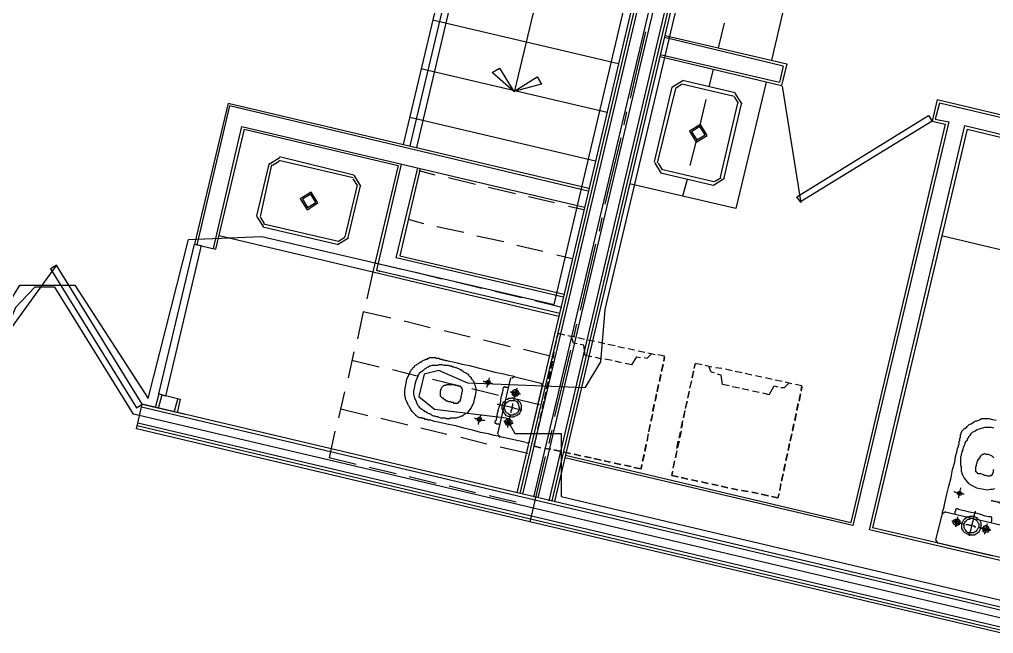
# Model space of a CAD drawing. Header units: feet. Extents: x -84 to 198, y -22 to 181.
# Drawn here: x 76.23 to 94.08, y 126.3 to 137.56 of the extents above; entities that cross this region are included whole.
import ezdxf

# ---------------------------------------------------------------- set-up
doc = ezdxf.new("R2010")
doc.units = ezdxf.units.FT
for name, color, linetype in [('A-AREA-COMUN', 252, 'CONTINUOUS'), ('A-AREA-UNIDAD', 30, 'CONTINUOUS'), ('A-LINEA', 7, 'CONTINUOUS')]:
    doc.layers.add(name, color=color, linetype=linetype)

msp = doc.modelspace()

# ---------------------------------------------------------------- linework, layer by layer
at = {"layer": 'A-AREA-COMUN'}
msp.add_lwpolyline([(94.8, 126.4533), (78.32, 130.3289), (76.88, 132.6578), (76.512, 132.6578), (76.16, 132.2844), (75.552, 130.8089), (74.56, 130.8444), (73.84, 127.8044), (72.832, 127.7689), (52.192, 132.6933)], dxfattribs=at)
at = {"layer": 'A-AREA-UNIDAD'}
for points in [[(52.992, 132.7644), (73.12, 128.0178), (73.952, 131.4489), (75.44, 131.3778), (76.24, 132.6933), (77.248, 132.6933), (78.592, 130.6133), (79.328, 133.5289), (80.672, 133.5822), (86.032, 132.3378), (89.952, 148.9778), (89.84, 150.0089), (90.24, 150.0622), (92.64, 159.5733), (84.352, 159.2533), (75.28, 158.0089), (67.2, 156.0889), (59.072, 153.3333), (50.8, 149.5822)], [(91.76, 154.7733), (92, 154.6133), (91.968, 153.2622), (90.592, 147.6089), (90.688, 146.4178), (90.4, 145.3689), (90.4, 144.4622), (89.84, 144.4089), (86.96, 132.2489), (86.88, 131.2889), (86.592, 130.8089), (84.448, 130.8978), (83.92, 131.1289), (83.648, 131.0578), (83.552, 130.6489), (83.84, 130.4178), (85.152, 130.2578), (85.312, 129.9733), (86.16, 129.9733), (86.16, 128.8178), (95.648, 126.5778)]]:
    msp.add_lwpolyline(points, dxfattribs=at)
at = {"layer": 'A-LINEA'}
for p, q in [((93.9467, 153.4844), (90.0133, 136.8178)), ((90.1733, 149.0578), (85.4, 128.8711)), ((90.2267, 149.0578), (85.4533, 128.8578)), ((90.4267, 149.0044), (85.6533, 128.8044)), ((90.5067, 148.9911), (85.7333, 128.7911)), ((90.7067, 148.9378), (85.9333, 128.7378)), ((90.76, 148.9244), (85.9867, 128.7378)), ((90.8133, 148.9111), (86.04, 128.7244)), ((90.12, 149.0711), (86.2533, 132.6844)), ((85.9067, 146.4711), (83.2667, 135.2711)), ((86.04, 146.4444), (83.3867, 135.2444)), ((86.16, 146.4178), (83.5067, 135.2178)), ((87.6267, 146.0711), (85.3067, 136.2578)), ((87.2133, 136.7511), (83.8, 137.5511)), ((89.1467, 137.4978), (89.04, 137.0444)), ((87.7067, 137.3378), (87.4267, 136.1244)), ((90.2267, 136.7111), (88.0533, 137.2311)), ((88.0667, 137.2711), (90.2933, 136.7511)), ((87.9733, 136.9244), (90.16, 136.4178)), ((87.9733, 136.8844), (90.2, 136.3511)), ((87, 135.8578), (83.5867, 136.6578)), ((88.9467, 136.6444), (88.8667, 136.3378)), ((90.2267, 136.7111), (90.16, 136.4178)), ((90.2933, 136.7511), (90.2, 136.3511)), ((88.3917, 136.44), (88.1911, 136.3161)), ((89.3467, 136.2178), (88.3867, 136.4444)), ((89.92, 136.4178), (89.36, 134.0978)), ((88.1867, 136.3244), (87.8667, 134.9511)), ((88.2533, 136.2978), (87.92, 134.9378)), ((88.3764, 136.3751), (88.256, 136.3008)), ((89.3333, 136.1511), (88.3733, 136.3778)), ((90.2094, 136.3434), (90.5558, 134.2027)), ((88.8133, 136.0978), (88.6933, 135.6044)), ((89.4106, 136.0281), (89.3364, 136.1484)), ((89.4755, 136.0127), (89.3517, 136.2133)), ((93.0533, 136.0978), (92.96, 135.6978)), ((93.0533, 136.0978), (97.4933, 135.0444)), ((80.0533, 136.0311), (79.44, 133.4444)), ((80.08, 135.9778), (79.48, 133.4311)), ((80.0533, 136.0311), (86.6667, 134.4711)), ((86.6533, 134.4178), (80.08, 135.9778)), ((87.36, 135.8711), (87.3067, 135.6311)), ((89.08, 134.6711), (89.4, 136.0311)), ((89.1467, 134.6578), (89.4667, 136.0178)), ((93.0933, 136.0311), (93.0133, 135.7378)), ((97.4267, 135.0044), (93.0933, 136.0311)), ((86.7867, 134.9644), (83.3867, 135.7644)), ((92.96, 135.6978), (93.2, 135.6444)), ((93.0133, 135.7378), (93.2667, 135.6844)), ((79.7867, 133.3644), (80.3067, 135.6044)), ((80.3467, 135.5511), (79.8267, 133.3511)), ((80.3067, 135.6044), (86.5867, 134.1244)), ((80.3467, 135.5511), (83.1733, 134.8844)), ((93.2, 135.6444), (91.4667, 128.3378)), ((93.2667, 135.6844), (91.5067, 128.2844)), ((91.8133, 128.2044), (93.56, 135.6178)), ((93.6, 135.5511), (91.8667, 128.2444)), ((93.56, 135.6178), (97.0667, 134.7778)), ((93.6, 135.5511), (97, 134.7378)), ((87.2533, 135.3911), (86.96, 134.1778)), ((88.64, 135.3644), (88.52, 134.8844)), ((81.005, 135.0266), (80.8045, 134.9028)), ((82.3467, 134.6578), (80.9867, 134.9778)), ((82.36, 134.7111), (81, 135.0444)), ((80.8, 134.9111), (80.5733, 133.9644)), ((80.8533, 134.8978), (80.64, 133.9511)), ((80.9897, 134.9618), (80.8694, 134.8875)), ((83.1733, 134.8844), (82.7067, 132.9378)), ((83.2267, 134.9111), (82.7733, 132.9644)), ((83.1333, 133.1911), (83.5333, 134.8444)), ((83.5733, 134.8311), (83.2, 133.2311)), ((87.8711, 134.9428), (87.995, 134.7423)), ((87.936, 134.9275), (88.0103, 134.8071)), ((88, 134.8178), (88.96, 134.5911)), ((82.424, 134.5214), (82.3497, 134.6418)), ((82.4889, 134.5061), (82.365, 134.7066)), ((83.8533, 134.7111), (83.56, 134.7911)), ((84.5867, 134.5378), (84.0933, 134.6578)), ((87.9867, 134.7511), (88.9467, 134.5244)), ((88.4667, 134.6311), (88.3867, 134.3244)), ((88.955, 134.5289), (89.1555, 134.6527)), ((88.9703, 134.5938), (89.0906, 134.6681)), ((82.2, 133.5778), (82.4267, 134.5244)), ((82.2533, 133.5644), (82.48, 134.5111)), ((85.32, 134.3644), (84.8267, 134.4844)), ((89.36, 134.0978), (87.4133, 134.5511)), ((86.04, 134.2044), (85.56, 134.3111)), ((86.5733, 134.0711), (86.2933, 134.1378)), ((80.5778, 133.9561), (80.7016, 133.7556)), ((80.6427, 133.9408), (80.717, 133.8205)), ((86.9067, 133.9244), (86.8533, 133.6844)), ((80.6933, 133.7644), (82.0533, 133.4444)), ((80.7067, 133.8178), (82.08, 133.4978)), ((83.64, 133.8178), (83.36, 133.8978)), ((84.3733, 133.6578), (83.88, 133.7644)), ((79.8933, 133.6044), (82.7067, 132.9378)), ((82.0616, 133.4356), (82.2622, 133.5594)), ((82.077, 133.5005), (82.1973, 133.5748)), ((85.1067, 133.4844), (84.6133, 133.5911)), ((93.1333, 133.6044), (96.5467, 132.7911)), ((79.44, 133.4444), (79.8267, 133.3511)), ((85.8267, 133.3111), (85.3467, 133.4178)), ((86.7867, 133.4444), (86.5067, 132.2311)), ((86.2, 132.4711), (83.1333, 133.1911)), ((83.2, 133.2311), (86.2133, 132.5244)), ((86.36, 133.1778), (86.08, 133.2444)), ((76.905, 133.0537), (75.5608, 131.1966)), ((83.24, 132.9778), (82.7467, 133.0978)), ((82.7067, 132.9378), (82.6, 132.4444)), ((82.7067, 132.9378), (86.12, 132.1244)), ((82.7733, 132.9644), (86.1333, 132.1778)), ((82.84, 132.9378), (82.7733, 132.9644)), ((83.9733, 132.8044), (83.4933, 132.9244)), ((84.7067, 132.6311), (84.2133, 132.7511)), ((86.2533, 132.6844), (85.3467, 128.8844)), ((85.44, 132.4578), (84.9467, 132.5778)), ((86.1733, 132.2844), (85.68, 132.4044)), ((82.5333, 132.2044), (82.4267, 131.7111)), ((83.04, 132.0844), (82.5333, 132.2044)), ((83.76, 131.9111), (83.28, 132.0311)), ((86.44, 131.9778), (86.3867, 131.7378)), ((84.4933, 131.7378), (84.0133, 131.8578)), ((86.08, 131.7111), (86.0933, 131.7778)), ((86.2267, 131.7778), (86.1067, 131.8044)), ((86.4133, 131.7378), (86.28, 131.7644)), ((86.4133, 131.7378), (86.28, 131.7644)), ((85.2267, 131.5644), (84.7333, 131.6844)), ((86.0667, 131.6578), (86.04, 131.5378)), ((86.04, 131.5244), (86.0667, 131.6444)), ((86.5867, 131.6978), (86.4667, 131.7244)), ((86.5867, 131.6978), (86.4667, 131.7244)), ((86.7733, 131.6578), (86.6533, 131.6844)), ((86.7733, 131.6578), (86.6533, 131.6844)), ((86.96, 131.6178), (86.84, 131.6444)), ((86.96, 131.6178), (86.84, 131.6444)), ((87.1467, 131.5778), (87.0133, 131.6044)), ((87.1467, 131.5778), (87.0133, 131.6044)), ((82.36, 131.4711), (82.2533, 130.9911)), ((85.96, 131.3911), (85.4667, 131.5111)), ((86, 131.3378), (86.0267, 131.4578)), ((86.0267, 131.4711), (86.0133, 131.3511)), ((86.3333, 131.4978), (86.04, 130.2844)), ((86.72, 131.3778), (86.6, 131.4044)), ((87.32, 131.5378), (87.2, 131.5644)), ((87.32, 131.5378), (87.2, 131.5644)), ((87.5067, 131.4978), (87.3867, 131.5244)), ((87.5067, 131.4978), (87.3867, 131.5244)), ((87.6933, 131.4578), (87.5733, 131.4844)), ((87.6933, 131.4578), (87.5733, 131.4844)), ((87.88, 131.4178), (87.7467, 131.4444)), ((87.88, 131.4178), (87.7467, 131.4444)), ((88.0533, 131.3911), (87.9333, 131.4178)), ((82.8267, 131.1911), (82.32, 131.3111)), ((85.96, 131.1644), (85.9867, 131.2844)), ((86, 131.2978), (85.9733, 131.1644)), ((86.9067, 131.3378), (86.7867, 131.3644)), ((87.0933, 131.3111), (86.96, 131.3378)), ((87.2667, 131.2711), (87.1467, 131.2978)), ((87.4533, 131.2311), (87.3333, 131.2578)), ((88, 131.1244), (88.0267, 131.2444)), ((88.0267, 131.2311), (88, 131.1111)), ((88.0533, 131.3644), (88.04, 131.2978)), ((88.6, 131.1644), (88.6133, 131.2444)), ((88.7467, 131.2311), (88.6133, 131.2578)), ((83.5467, 131.0178), (83.0667, 131.1378)), ((85.96, 131.1111), (85.9333, 130.9911)), ((85.9333, 130.9778), (85.9467, 131.0978)), ((87.96, 130.9378), (87.9867, 131.0578)), ((88.5867, 131.1244), (88.56, 130.9911)), ((88.56, 130.9911), (88.5867, 131.1111)), ((88.92, 131.1911), (88.8, 131.2178)), ((88.92, 131.1911), (88.8, 131.2178)), ((89.1067, 131.1644), (88.9867, 131.1778)), ((89.1067, 131.1644), (88.9867, 131.1778)), ((89.2933, 131.1244), (89.1733, 131.1511)), ((89.2933, 131.1244), (89.1733, 131.1511)), ((89.48, 131.0844), (89.3467, 131.1111)), ((89.48, 131.0844), (89.3467, 131.1111)), ((89.6533, 131.0444), (89.5333, 131.0711)), ((89.6533, 131.0444), (89.5333, 131.0711)), ((84.28, 130.8444), (83.8, 130.9644)), ((85, 129.9644), (85.24, 130.9911)), ((85.3107, 131.0165), (85.2546, 130.9819)), ((85.2933, 131.0178), (85.7867, 130.8978)), ((85.8254, 130.8404), (85.7907, 130.8965)), ((85.92, 130.9244), (85.8933, 130.8044)), ((85.8933, 130.7911), (85.92, 130.9111)), ((87.92, 130.7511), (87.9467, 130.8711)), ((87.9467, 130.8711), (87.92, 130.7378)), ((87.9867, 131.0444), (87.96, 130.9244)), ((88.5467, 130.9378), (88.52, 130.8178)), ((88.52, 130.8044), (88.5467, 130.9244)), ((89.24, 130.8444), (89.12, 130.8711)), ((89.84, 131.0044), (89.72, 131.0311)), ((89.84, 131.0044), (89.72, 131.0311)), ((90.0267, 130.9644), (89.9067, 130.9911)), ((90.0267, 130.9644), (89.9067, 130.9911)), ((90.2133, 130.9244), (90.08, 130.9511)), ((90.2133, 130.9244), (90.08, 130.9511)), ((90.3867, 130.8844), (90.2667, 130.9111)), ((90.3867, 130.8844), (90.2667, 130.9111)), ((90.5733, 130.8444), (90.4533, 130.8711)), ((78.7867, 130.6978), (78.72, 130.4444)), ((78.7867, 130.6978), (79.1733, 130.6044)), ((82.1867, 130.7378), (82.08, 130.2578)), ((85.0133, 130.6711), (84.52, 130.7911)), ((85.8133, 130.8578), (85.5733, 129.8311)), ((85.88, 130.7378), (85.8533, 130.6178)), ((85.8533, 130.6044), (85.88, 130.7244)), ((87.88, 130.5644), (87.9067, 130.6978)), ((88.5067, 130.7511), (88.48, 130.6311)), ((88.48, 130.6178), (88.5067, 130.7378)), ((89.4267, 130.8044), (89.2933, 130.8311)), ((89.6, 130.7644), (89.48, 130.7911)), ((89.7867, 130.7244), (89.6667, 130.7511)), ((89.9733, 130.6844), (89.8533, 130.7111)), ((90.52, 130.5778), (90.5467, 130.6978)), ((90.5467, 130.6978), (90.52, 130.5644)), ((90.5733, 130.8311), (90.56, 130.7511)), ((78.3733, 130.0578), (78.48, 130.5111)), ((85.6933, 128.8044), (78.48, 130.5111)), ((78.48, 130.5111), (79.2667, 130.3244)), ((78.84, 130.6844), (78.7733, 130.4311)), ((79.0667, 130.3644), (79.1333, 130.6044)), ((79.1733, 130.6044), (79.12, 130.3511)), ((85.76, 130.4978), (85.2533, 130.6178)), ((85.84, 130.5644), (85.8133, 130.4311)), ((85.8133, 130.4311), (85.84, 130.5511)), ((87.84, 130.3911), (87.8667, 130.5111)), ((87.9067, 130.6844), (87.88, 130.5644)), ((88.4667, 130.5644), (88.44, 130.4444)), ((88.44, 130.4311), (88.4667, 130.5644)), ((90.48, 130.4044), (90.5067, 130.5244)), ((90.5067, 130.5111), (90.48, 130.3911)), ((85.68, 128.7511), (78.4667, 130.4578)), ((82.6133, 130.2978), (82.12, 130.4178)), ((85.8, 130.3778), (85.7733, 130.2578)), ((85.7733, 130.2444), (85.8, 130.3644)), ((87.8667, 130.4978), (87.84, 130.3778)), ((88.4267, 130.3911), (88.4, 130.2578)), ((88.4, 130.2578), (88.4267, 130.3778)), ((90.44, 130.2178), (90.4667, 130.3378)), ((85.6133, 128.4578), (78.4, 130.1644)), ((83.3467, 130.1244), (82.8533, 130.2444)), ((85.76, 130.1911), (85.7333, 130.0711)), ((85.7333, 130.0578), (85.76, 130.1778)), ((87.8267, 130.3111), (87.8, 130.1911)), ((87.8133, 130.2044), (87.84, 130.3244)), ((88.36, 130.0711), (88.3867, 130.1911)), ((88.3867, 130.2044), (88.3733, 130.0844)), ((90.4667, 130.3244), (90.44, 130.2044)), ((85.5867, 128.3511), (78.3733, 130.0578)), ((85.6, 128.4044), (78.3867, 130.1111)), ((82.0133, 130.0178), (81.9067, 129.5244)), ((84.0667, 129.9511), (83.5867, 130.0711)), ((85.72, 130.0044), (85.6933, 129.8844)), ((85.6933, 129.8711), (85.72, 129.9911)), ((85.9867, 130.0311), (85.9333, 129.7911)), ((87.7867, 130.1378), (87.76, 130.0044)), ((87.7733, 130.0178), (87.8, 130.1378)), ((88.32, 129.8844), (88.3467, 130.0044)), ((88.36, 130.0178), (88.3333, 129.8978)), ((90.4, 130.0311), (90.4267, 130.1511)), ((90.4267, 130.1378), (90.4, 130.0178)), ((84.8, 129.7778), (84.32, 129.8978)), ((85.0013, 129.9552), (85.0359, 129.899)), ((85.52, 129.8044), (85.04, 129.9111)), ((85.5293, 129.7924), (85.5854, 129.827)), ((85.68, 129.8178), (85.6667, 129.7378)), ((87.7333, 129.8311), (87.76, 129.9644)), ((87.7467, 129.9511), (87.7333, 129.8311)), ((88.28, 129.6978), (88.3067, 129.8311)), ((88.32, 129.8311), (88.2933, 129.7111)), ((90.36, 129.8444), (90.3867, 129.9644)), ((90.3867, 129.9644), (90.36, 129.8311)), ((85.5467, 129.6044), (85.04, 129.7244)), ((85.6667, 129.7378), (85.7867, 129.7111)), ((85.8533, 129.6978), (85.9733, 129.6844)), ((85.9733, 129.6844), (85.8533, 129.6978)), ((86.0267, 129.6711), (86.16, 129.6444)), ((86.16, 129.6444), (86.0267, 129.6711)), ((86.2133, 129.6311), (86.3333, 129.6044)), ((86.3333, 129.6044), (86.2133, 129.6311)), ((87.6933, 129.6578), (87.72, 129.7778)), ((87.72, 129.7644), (87.6933, 129.6444)), ((88.28, 129.6578), (88.2533, 129.5244)), ((88.2533, 129.5244), (88.28, 129.6444)), ((90.32, 129.6578), (90.3467, 129.7911)), ((90.3467, 129.7778), (90.32, 129.6578)), ((82.4, 129.4044), (81.9067, 129.5244)), ((85.8667, 129.5511), (85.5867, 128.3511)), ((91.5067, 128.2844), (86.2267, 129.5244)), ((86.24, 129.5778), (91.4667, 128.3378)), ((86.4, 129.5911), (86.52, 129.5644)), ((86.52, 129.5644), (86.4, 129.5911)), ((86.5867, 129.5511), (86.7067, 129.5244)), ((86.7067, 129.5244), (86.5867, 129.5511)), ((86.76, 129.5111), (86.8933, 129.4844)), ((86.8933, 129.4844), (86.76, 129.5111)), ((86.9467, 129.4711), (87.0667, 129.4444)), ((87.0667, 129.4444), (86.9467, 129.4711)), ((87.6533, 129.4711), (87.68, 129.5911)), ((87.68, 129.5778), (87.6533, 129.4578)), ((88.24, 129.4711), (88.2133, 129.3511)), ((88.2133, 129.3378), (88.24, 129.4578)), ((90.28, 129.4844), (90.3067, 129.6044)), ((90.3067, 129.5911), (90.28, 129.4711)), ((83.1333, 129.2311), (82.64, 129.3511)), ((87.1333, 129.4311), (87.2533, 129.4044)), ((87.2533, 129.4044), (87.1333, 129.4311)), ((87.32, 129.3911), (87.44, 129.3644)), ((87.44, 129.3644), (87.32, 129.3911)), ((88.2, 129.2844), (88.1867, 129.2044)), ((90.24, 129.2978), (90.2667, 129.4178)), ((90.2667, 129.4044), (90.24, 129.2844)), ((83.8667, 129.0578), (83.3733, 129.1778)), ((88.1867, 129.2044), (88.3067, 129.1778)), ((88.36, 129.1644), (88.48, 129.1378)), ((88.48, 129.1378), (88.36, 129.1644)), ((88.5467, 129.1244), (88.6667, 129.0978)), ((88.6667, 129.0978), (88.5467, 129.1244)), ((88.7333, 129.0844), (88.8533, 129.0578)), ((88.8533, 129.0578), (88.7333, 129.0844)), ((90.2, 129.1111), (90.2267, 129.2311)), ((90.2267, 129.2311), (90.2, 129.0978)), ((84.5867, 128.8844), (84.1067, 129.0044)), ((88.92, 129.0444), (89.04, 129.0178)), ((89.04, 129.0178), (88.92, 129.0444)), ((89.0933, 129.0044), (89.2133, 128.9778)), ((89.2133, 128.9778), (89.0933, 129.0044)), ((89.28, 128.9644), (89.4, 128.9378)), ((89.4, 128.9378), (89.28, 128.9644)), ((89.4667, 128.9244), (89.5867, 128.9111)), ((89.5867, 128.9111), (89.4667, 128.9244)), ((90.1867, 129.0444), (90.16, 128.9244)), ((90.1733, 128.9244), (90.1867, 129.0578)), ((85.3333, 128.7111), (84.84, 128.8311)), ((95.6933, 126.3778), (85.68, 128.7511)), ((95.7067, 126.4311), (85.6933, 128.8044)), ((89.6533, 128.8978), (89.7733, 128.8711)), ((89.7733, 128.8711), (89.6533, 128.8978)), ((89.8267, 128.8578), (89.96, 128.8311)), ((89.96, 128.8311), (89.8267, 128.8578)), ((95.6133, 126.0311), (85.6, 128.4044)), ((95.6267, 126.0844), (85.6133, 128.4578)), ((93.0267, 128.0178), (93.1467, 128.5111)), ((93.2041, 128.5365), (93.1479, 128.5019)), ((93.2, 128.5378), (94.2133, 128.2978)), ((95.6, 125.9911), (85.5867, 128.3511)), ((95.32, 127.3778), (91.8133, 128.2044)), ((95.28, 127.4444), (91.8667, 128.2444)), ((93.0279, 128.0085), (93.0626, 127.9524)), ((94.08, 127.7244), (93.0667, 127.9644))]:
    msp.add_line(p, q, dxfattribs=at)
for points in [[(85.8, 136.3778), (85.2933, 136.2444), (84.8933, 136.5911), (85.0267, 136.6711), (85.2933, 136.2444), (85.72, 136.5111), (85.8, 136.3778)], [(92.96, 135.6978), (90.5467, 134.2178), (90.48, 134.3111), (92.8933, 135.8044), (92.96, 135.6978)], [(88.7117, 135.64), (88.5111, 135.5161), (88.635, 135.3156), (88.8355, 135.4394), (88.7117, 135.64)], [(88.7025, 135.601), (88.5501, 135.5069), (88.6442, 135.3545), (88.7966, 135.4486), (88.7025, 135.601)], [(81.3778, 134.2761), (81.5016, 134.0756), (81.7022, 134.1994), (81.5784, 134.4), (81.3778, 134.2761)], [(81.4167, 134.2669), (81.5108, 134.1145), (81.6633, 134.2086), (81.5692, 134.361), (81.4167, 134.2669)], [(79.56, 133.4178), (78.9067, 130.6578), (78.7867, 130.6978), (79.44, 133.4444), (79.56, 133.4178)], [(78.48, 130.5111), (76.9067, 133.0578), (76.8, 132.9911), (78.3733, 130.4444), (78.48, 130.5111)], [(86.2267, 131.7778), (86.1067, 131.8044), (86.08, 131.7244)], [(86.4533, 131.6178), (86.3867, 131.6311), (86.3467, 131.7511)], [(86.6, 131.4044), (86.5733, 131.5911), (86.5067, 131.6044)], [(87.68, 131.3644), (87.7333, 131.3511), (87.8133, 131.4311)], [(88.04, 131.2978), (88.0533, 131.3911), (87.9333, 131.4178)], [(85.04, 129.9111), (85.0133, 129.9244), (84.9333, 129.9378), (84.8267, 129.9644), (84.68, 129.9911), (84.5333, 130.0311), (84.3733, 130.0711), (84.2267, 130.1111), (84.0933, 130.1378), (83.9867, 130.1644), (83.9067, 130.1778), (83.84, 130.1911), (83.8, 130.2044), (83.7733, 130.2178), (83.76, 130.2178), (83.7467, 130.2178), (83.7333, 130.2178), (83.72, 130.2178), (83.7067, 130.2311), (83.6933, 130.2311), (83.68, 130.2311), (83.6667, 130.2311), (83.6533, 130.2444), (83.64, 130.2444), (83.6267, 130.2444), (83.6133, 130.2578), (83.6, 130.2578), (83.5867, 130.2578), (83.56, 130.2578), (83.5467, 130.2711), (83.5333, 130.2711), (83.52, 130.2844), (83.5067, 130.2978), (83.4933, 130.2978), (83.4933, 130.3111), (83.48, 130.3244), (83.4667, 130.3378), (83.4533, 130.3511), (83.44, 130.3644), (83.4267, 130.3778), (83.4133, 130.4044), (83.4, 130.4178), (83.4, 130.4311), (83.3867, 130.4444), (83.3733, 130.4711), (83.36, 130.4844), (83.3467, 130.5111), (83.3467, 130.5244), (83.3333, 130.5511), (83.32, 130.5778), (83.3067, 130.6044), (83.3067, 130.6311), (83.2933, 130.6711), (83.2933, 130.7244), (83.2933, 130.7644), (83.3067, 130.8311), (83.32, 130.8978), (83.3333, 130.9778), (83.36, 131.0311), (83.3867, 131.0844), (83.4, 131.1244), (83.4267, 131.1511), (83.44, 131.1778), (83.4667, 131.1911), (83.48, 131.2178), (83.5067, 131.2311), (83.52, 131.2444), (83.5467, 131.2578), (83.56, 131.2711), (83.5867, 131.2844), (83.6, 131.2844), (83.6133, 131.2978), (83.6267, 131.3111), (83.6533, 131.3244), (83.6667, 131.3244), (83.68, 131.3378), (83.7067, 131.3378), (83.72, 131.3511), (83.7333, 131.3511), (83.7467, 131.3644), (83.76, 131.3644), (83.7867, 131.3644), (83.8, 131.3644), (83.8133, 131.3644), (83.8267, 131.3644), (83.84, 131.3644), (83.8533, 131.3644), (83.8667, 131.3511), (83.88, 131.3511), (83.9067, 131.3511), (83.92, 131.3511), (83.9333, 131.3378), (83.9467, 131.3378), (83.96, 131.3378), (83.9733, 131.3378), (83.9867, 131.3244), (84, 131.3244), (84.0133, 131.3244), (84.04, 131.3111), (84.0667, 131.3111), (84.1067, 131.2978), (84.1733, 131.2844), (84.2533, 131.2711), (84.3467, 131.2444), (84.48, 131.2178), (84.64, 131.1778), (84.7867, 131.1378), (84.9467, 131.0978), (85.08, 131.0711), (85.2, 131.0444), (85.2667, 131.0311), (85.2933, 131.0178)], [(84.5733, 130.6044), (84.5867, 130.6711), (84.6, 130.7378), (84.6, 130.7911), (84.5867, 130.8444), (84.5733, 130.8844), (84.56, 130.9244), (84.5333, 130.9511), (84.52, 130.9778), (84.5067, 131.0044), (84.48, 131.0178), (84.4667, 131.0444), (84.4533, 131.0578), (84.4267, 131.0711), (84.4133, 131.0844), (84.4, 131.0844), (84.3733, 131.0978), (84.36, 131.1111), (84.3467, 131.1244), (84.32, 131.1378), (84.3067, 131.1378), (84.2933, 131.1511), (84.2667, 131.1644), (84.24, 131.1778), (84.2267, 131.1778), (84.2, 131.1911), (84.1733, 131.1911), (84.1467, 131.2044), (84.12, 131.2044), (84.0933, 131.2178), (84.0533, 131.2178), (84.0267, 131.2178), (84.0133, 131.2178), (83.9867, 131.2311), (83.96, 131.2311), (83.9333, 131.2311), (83.92, 131.2311), (83.8933, 131.2178), (83.88, 131.2178), (83.8533, 131.2178), (83.84, 131.2178), (83.8133, 131.2178), (83.8, 131.2178), (83.7867, 131.2178), (83.76, 131.2044), (83.7467, 131.2044), (83.72, 131.1911), (83.6933, 131.1778), (83.68, 131.1644), (83.6533, 131.1511), (83.6267, 131.1244), (83.5867, 131.0978), (83.56, 131.0711), (83.5333, 131.0311), (83.52, 130.9911), (83.4933, 130.9378), (83.48, 130.8711), (83.4667, 130.8044), (83.4533, 130.7511), (83.4533, 130.6978), (83.4667, 130.6444), (83.48, 130.6044), (83.4933, 130.5778), (83.5067, 130.5378), (83.52, 130.5111), (83.5333, 130.4844), (83.5467, 130.4711), (83.56, 130.4578), (83.5867, 130.4311), (83.6, 130.4178), (83.6133, 130.4178), (83.6267, 130.4044), (83.64, 130.3911), (83.6533, 130.3778), (83.68, 130.3778), (83.6933, 130.3644), (83.7067, 130.3511), (83.7333, 130.3378), (83.7467, 130.3378), (83.7733, 130.3244), (83.7867, 130.3111), (83.8133, 130.2978), (83.84, 130.2978), (83.8667, 130.2844), (83.8933, 130.2844), (83.92, 130.2711), (83.9467, 130.2578), (83.9733, 130.2578), (84, 130.2578), (84.0267, 130.2578), (84.0533, 130.2444), (84.08, 130.2444), (84.0933, 130.2444), (84.12, 130.2444), (84.1333, 130.2578), (84.16, 130.2578), (84.1733, 130.2578), (84.2, 130.2578), (84.2133, 130.2578), (84.24, 130.2578), (84.2667, 130.2711), (84.28, 130.2711), (84.3067, 130.2844), (84.3333, 130.2978), (84.36, 130.2978), (84.3867, 130.3244), (84.4133, 130.3378), (84.4533, 130.3644), (84.48, 130.3911), (84.5067, 130.4311), (84.5333, 130.4844), (84.56, 130.5378), (84.5733, 130.6044)], [(87.4533, 131.2311), (87.5467, 131.3778), (87.6133, 131.3644)], [(88.7467, 131.2311), (88.6133, 131.2578), (88.6, 131.1778)], [(88.9733, 131.0844), (88.9067, 131.0978), (88.8667, 131.2044)], [(89.12, 130.8711), (89.0933, 131.0444), (89.0267, 131.0578)], [(84.3067, 130.5644), (84.2933, 130.5644), (84.2933, 130.5511), (84.28, 130.5511), (84.28, 130.5378), (84.2667, 130.5378), (84.2667, 130.5244), (84.2533, 130.5244), (84.24, 130.5244), (84.2267, 130.5244), (84.2133, 130.5244), (84.2, 130.5244), (84.1867, 130.5378), (84.1733, 130.5378), (84.1467, 130.5378), (84.1333, 130.5511), (84.12, 130.5511), (84.1067, 130.5511), (84.0933, 130.5511), (84.08, 130.5644), (84.0667, 130.5644), (84.0533, 130.5644), (84.0533, 130.5778), (84.04, 130.5778), (84.04, 130.5911), (84.0267, 130.5911), (84.0133, 130.6044), (84, 130.6044), (84, 130.6178), (83.9867, 130.6178), (83.9733, 130.6311), (83.96, 130.6444), (83.9467, 130.6578), (83.9467, 130.6711), (83.9467, 130.6978), (83.9467, 130.7244), (83.9467, 130.7511), (83.96, 130.7911), (83.9733, 130.8178), (83.9867, 130.8311), (84, 130.8444), (84.0133, 130.8578), (84.0267, 130.8578), (84.04, 130.8578), (84.0533, 130.8578), (84.0667, 130.8711), (84.08, 130.8711), (84.0933, 130.8711), (84.1067, 130.8711), (84.12, 130.8711), (84.1333, 130.8711), (84.1467, 130.8711), (84.16, 130.8711), (84.1733, 130.8711), (84.1867, 130.8711), (84.2, 130.8711), (84.2133, 130.8578), (84.2267, 130.8578), (84.24, 130.8578), (84.2533, 130.8578), (84.2667, 130.8444), (84.28, 130.8444), (84.2933, 130.8444), (84.3067, 130.8444), (84.3067, 130.8311), (84.32, 130.8311), (84.3333, 130.8178), (84.3333, 130.8044), (84.3467, 130.7911), (84.3467, 130.7778), (84.3467, 130.7644), (84.3467, 130.7378), (84.3333, 130.7111), (84.3333, 130.6844), (84.32, 130.6578), (84.32, 130.6178), (84.3067, 130.5911), (84.3067, 130.5778), (84.3067, 130.5644)], [(84.7333, 130.9378), (84.7333, 130.9244), (84.7467, 130.9244), (84.7733, 130.9244), (84.8, 130.9111), (84.84, 130.9111), (84.8667, 130.8978), (84.88, 130.8978), (84.9067, 130.8844)], [(84.7867, 130.9244), (84.8, 130.9378), (84.8133, 130.9378), (84.8133, 130.9511), (84.8267, 130.9511), (84.84, 130.9378), (84.8533, 130.9378), (84.8533, 130.9244), (84.8533, 130.9111), (84.8533, 130.8978), (84.8533, 130.8844), (84.84, 130.8844), (84.8267, 130.8711), (84.8133, 130.8711), (84.8133, 130.8844), (84.8, 130.8844), (84.7867, 130.8844), (84.7867, 130.8978), (84.7867, 130.9111), (84.7867, 130.9244)], [(84.84, 130.9911), (84.84, 130.9778), (84.8267, 130.9511), (84.8267, 130.9244), (84.8133, 130.8844), (84.8133, 130.8578), (84.8, 130.8444), (84.8, 130.8178)], [(90.1867, 130.8178), (90.2533, 130.8178), (90.3333, 130.8978)], [(90.56, 130.7644), (90.5733, 130.8444), (90.4533, 130.8711)], [(85.2, 130.8044), (85.1867, 130.8178), (85.1733, 130.8178), (85.16, 130.8178), (85.1467, 130.8178), (85.1333, 130.8311), (85.12, 130.8311), (85.1067, 130.8311), (85.1067, 130.8178), (85.0933, 130.8044), (85.0933, 130.7644), (85.08, 130.7111), (85.0533, 130.6311), (85.04, 130.5244), (85.0133, 130.4311), (84.9867, 130.3378), (84.9733, 130.2578), (84.96, 130.2044), (84.9467, 130.1911), (84.9467, 130.1778), (84.9467, 130.1644), (84.96, 130.1644), (84.9733, 130.1511), (84.9867, 130.1511), (85, 130.1511), (85.0133, 130.1511), (85.0267, 130.1378), (85.04, 130.1378)], [(85.2267, 130.7378), (85.24, 130.7378), (85.2533, 130.7244), (85.28, 130.7244), (85.3067, 130.7244), (85.3333, 130.7111), (85.36, 130.7111), (85.3867, 130.6978), (85.4, 130.6978), (85.4133, 130.6978)], [(85.2667, 130.7244), (85.2667, 130.7378), (85.2667, 130.7511), (85.28, 130.7511), (85.28, 130.7644), (85.2933, 130.7644), (85.3067, 130.7778), (85.32, 130.7778), (85.3333, 130.7778), (85.3467, 130.7644), (85.36, 130.7644), (85.36, 130.7511), (85.3733, 130.7511), (85.3733, 130.7378), (85.3867, 130.7244), (85.3867, 130.7111), (85.3733, 130.6978), (85.3733, 130.6844), (85.36, 130.6711), (85.3467, 130.6578), (85.3333, 130.6578), (85.32, 130.6578), (85.3067, 130.6578), (85.2933, 130.6578), (85.28, 130.6711), (85.2667, 130.6844), (85.2667, 130.6978), (85.2667, 130.7111), (85.2667, 130.7244)], [(85.3467, 130.8044), (85.3467, 130.7911), (85.3333, 130.7778), (85.3333, 130.7378), (85.32, 130.7111), (85.3067, 130.6711), (85.3067, 130.6311), (85.2933, 130.6044), (85.2933, 130.5911), (85.2933, 130.5778)], [(85.2933, 130.7244), (85.2933, 130.7378), (85.3067, 130.7378), (85.32, 130.7511), (85.3333, 130.7511), (85.3333, 130.7378), (85.3467, 130.7378), (85.3467, 130.7244), (85.3467, 130.7111), (85.3467, 130.6978), (85.3333, 130.6844), (85.32, 130.6844), (85.3067, 130.6844), (85.2933, 130.6978), (85.2933, 130.7111), (85.2933, 130.7244)], [(89.9733, 130.6844), (90.0667, 130.8444), (90.1333, 130.8311)], [(84.9867, 130.5111), (85, 130.5111), (85.04, 130.4978), (85.1067, 130.4844), (85.1733, 130.4711), (85.2533, 130.4578), (85.32, 130.4311), (85.3867, 130.4178), (85.4267, 130.4044), (85.44, 130.4044)], [(85.08, 130.4844), (85.0933, 130.5244), (85.1067, 130.5511), (85.1333, 130.5644), (85.1467, 130.5911), (85.1733, 130.6044), (85.2, 130.6178), (85.24, 130.6178), (85.2667, 130.6311), (85.2933, 130.6178), (85.3333, 130.6044), (85.36, 130.5911), (85.3733, 130.5778), (85.4, 130.5511), (85.4133, 130.5244), (85.4267, 130.4978), (85.4267, 130.4711), (85.4267, 130.4444), (85.4267, 130.4044), (85.4133, 130.3778), (85.4, 130.3511), (85.3867, 130.3244), (85.36, 130.3111), (85.3333, 130.2978), (85.3067, 130.2844), (85.28, 130.2711), (85.2533, 130.2711), (85.2133, 130.2844), (85.1867, 130.2844), (85.16, 130.2978), (85.1333, 130.3244), (85.12, 130.3378), (85.1067, 130.3644), (85.0933, 130.3911), (85.08, 130.4311), (85.08, 130.4578), (85.08, 130.4844)], [(85.1333, 130.4844), (85.1333, 130.4978), (85.1467, 130.5244), (85.16, 130.5378), (85.1733, 130.5511), (85.2, 130.5644), (85.2133, 130.5778), (85.24, 130.5778), (85.2667, 130.5778), (85.2933, 130.5778), (85.3067, 130.5778), (85.3333, 130.5644), (85.3467, 130.5511), (85.3733, 130.5244), (85.3733, 130.5111), (85.3867, 130.4844), (85.3867, 130.4578), (85.4, 130.4444), (85.3867, 130.4178), (85.3867, 130.3911), (85.3733, 130.3778), (85.36, 130.3511), (85.3333, 130.3378), (85.32, 130.3244), (85.2933, 130.3244), (85.28, 130.3111), (85.2533, 130.3111), (85.2267, 130.3111), (85.2, 130.3244), (85.1867, 130.3378), (85.16, 130.3511), (85.1467, 130.3644), (85.1333, 130.3911), (85.1333, 130.4044), (85.12, 130.4311), (85.12, 130.4578), (85.1333, 130.4844)], [(85.28, 130.5244), (85.2667, 130.5111), (85.2667, 130.4844), (85.2533, 130.4578), (85.2533, 130.4178), (85.24, 130.3911), (85.24, 130.3778), (85.24, 130.3511)], [(84.5733, 130.2578), (84.5867, 130.2444), (84.6133, 130.2444), (84.64, 130.2311), (84.6667, 130.2311), (84.7067, 130.2178), (84.72, 130.2178), (84.7467, 130.2178), (84.7467, 130.2044)], [(84.6267, 130.2444), (84.64, 130.2578), (84.6533, 130.2578), (84.6533, 130.2711), (84.6667, 130.2711), (84.68, 130.2578), (84.6933, 130.2578), (84.6933, 130.2444), (84.6933, 130.2311), (84.6933, 130.2178), (84.6933, 130.2044), (84.68, 130.2044), (84.6667, 130.1911), (84.6533, 130.1911), (84.6533, 130.2044), (84.64, 130.2044), (84.6267, 130.2044), (84.6267, 130.2178), (84.6267, 130.2311), (84.6267, 130.2444)], [(84.68, 130.3111), (84.68, 130.2978), (84.6667, 130.2711), (84.6667, 130.2444), (84.6533, 130.2178), (84.6533, 130.1778), (84.64, 130.1644), (84.64, 130.1378)], [(85.1067, 130.2044), (85.12, 130.1911), (85.1467, 130.1911), (85.1733, 130.1778), (85.2133, 130.1778), (85.24, 130.1644), (85.2533, 130.1644), (85.28, 130.1644)], [(85.1333, 130.1911), (85.1333, 130.2044), (85.1467, 130.2178), (85.16, 130.2311), (85.1733, 130.2311), (85.1867, 130.2444), (85.2, 130.2444), (85.2133, 130.2311), (85.2267, 130.2311), (85.24, 130.2178), (85.2533, 130.2044), (85.2533, 130.1911), (85.2533, 130.1778), (85.2533, 130.1644), (85.2533, 130.1511), (85.24, 130.1511), (85.24, 130.1378), (85.2267, 130.1244), (85.2133, 130.1244), (85.2, 130.1244), (85.1867, 130.1244), (85.1733, 130.1244), (85.16, 130.1244), (85.16, 130.1378), (85.1467, 130.1378), (85.1467, 130.1511), (85.1333, 130.1644), (85.1333, 130.1778), (85.1333, 130.1911)], [(85.16, 130.1911), (85.1733, 130.1911), (85.1733, 130.2044), (85.1867, 130.2044), (85.2, 130.2044), (85.2133, 130.2044), (85.2133, 130.1911), (85.2267, 130.1911), (85.2267, 130.1778), (85.2267, 130.1644), (85.2133, 130.1644), (85.2133, 130.1511), (85.2, 130.1511), (85.1867, 130.1511), (85.1733, 130.1511), (85.1733, 130.1644), (85.16, 130.1644), (85.16, 130.1778), (85.16, 130.1911)], [(85.2267, 130.3111), (85.2267, 130.2978), (85.2133, 130.2844), (85.2133, 130.2444), (85.2, 130.2178), (85.2, 130.1778), (85.1867, 130.1378), (85.1733, 130.1111), (85.1733, 130.0844)], [(93.1467, 128.5111), (93.1467, 128.5378), (93.1733, 128.6044), (93.2, 128.7244), (93.2267, 128.8578), (93.2667, 129.0044), (93.3067, 129.1644), (93.3333, 129.3111), (93.3733, 129.4444), (93.3867, 129.5511), (93.4133, 129.6311), (93.4267, 129.6978), (93.44, 129.7378), (93.44, 129.7644), (93.4533, 129.7778), (93.4533, 129.7911), (93.4533, 129.8044), (93.4533, 129.8178), (93.4533, 129.8311), (93.4667, 129.8444), (93.4667, 129.8578), (93.4667, 129.8711), (93.4667, 129.8844), (93.48, 129.8978), (93.48, 129.9111), (93.48, 129.9244), (93.48, 129.9511), (93.4933, 129.9644), (93.4933, 129.9778), (93.4933, 129.9911), (93.5067, 130.0044), (93.5067, 130.0178), (93.52, 130.0311), (93.5333, 130.0444), (93.5467, 130.0578), (93.56, 130.0711), (93.5733, 130.0711), (93.5867, 130.0844), (93.6, 130.0978), (93.6133, 130.1111), (93.6267, 130.1244), (93.64, 130.1378), (93.6667, 130.1511), (93.68, 130.1511), (93.6933, 130.1644), (93.72, 130.1778), (93.7333, 130.1911), (93.76, 130.2044), (93.7867, 130.2044), (93.8133, 130.2178), (93.84, 130.2311), (93.8667, 130.2444), (93.9067, 130.2444), (93.9467, 130.2444), (94, 130.2444), (94.0667, 130.2311), (94.1333, 130.2178)], [(94.0933, 130.0711), (94.04, 130.0844), (93.9733, 130.0844), (93.92, 130.0844), (93.88, 130.0711), (93.84, 130.0578), (93.8, 130.0444), (93.7733, 130.0311), (93.7467, 130.0178), (93.72, 130.0044), (93.6933, 129.9911), (93.68, 129.9778), (93.6667, 129.9644), (93.6533, 129.9378), (93.64, 129.9244), (93.6267, 129.9111), (93.6267, 129.8978), (93.6133, 129.8844), (93.6, 129.8711), (93.6, 129.8444), (93.5867, 129.8311), (93.5733, 129.8178), (93.56, 129.7911), (93.56, 129.7778), (93.5467, 129.7511), (93.5333, 129.7244), (93.52, 129.6978), (93.52, 129.6711), (93.5067, 129.6444), (93.5067, 129.6178), (93.4933, 129.5911), (93.4933, 129.5644), (93.48, 129.5378), (93.48, 129.5111), (93.48, 129.4844), (93.48, 129.4711), (93.48, 129.4444), (93.48, 129.4178), (93.48, 129.4044), (93.48, 129.3778), (93.4933, 129.3644), (93.4933, 129.3378), (93.4933, 129.3244), (93.4933, 129.2978), (93.4933, 129.2844), (93.5067, 129.2578), (93.5067, 129.2311), (93.52, 129.2044), (93.5333, 129.1778), (93.5467, 129.1511), (93.5733, 129.1244), (93.6, 129.0844), (93.6267, 129.0578), (93.6667, 129.0311), (93.72, 129.0044), (93.7733, 128.9778), (93.84, 128.9644)], [(85.7867, 129.7111), (85.6667, 129.7378), (85.68, 129.8178)], [(93.8, 129.2444), (93.7867, 129.2444), (93.7867, 129.2578), (93.7733, 129.2578), (93.7733, 129.2711), (93.76, 129.2711), (93.76, 129.2844), (93.76, 129.2978), (93.76, 129.3111), (93.76, 129.3244), (93.76, 129.3378), (93.76, 129.3511), (93.76, 129.3644), (93.7733, 129.3778), (93.7733, 129.3911), (93.7733, 129.4044), (93.7733, 129.4178), (93.7867, 129.4311), (93.7867, 129.4444), (93.7867, 129.4578), (93.8, 129.4711), (93.8, 129.4844), (93.8, 129.4978), (93.8133, 129.4978), (93.8133, 129.5111), (93.8267, 129.5111), (93.8267, 129.5244), (93.84, 129.5244), (93.84, 129.5378), (93.84, 129.5511), (93.8533, 129.5511), (93.8533, 129.5644), (93.8667, 129.5778), (93.88, 129.5911), (93.9067, 129.5911), (93.92, 129.6044), (93.9467, 129.5911), (93.9867, 129.5911), (94.0267, 129.5778), (94.0533, 129.5644), (94.0667, 129.5511), (94.08, 129.5378), (94.0933, 129.5244)], [(87.4933, 129.3511), (87.6267, 129.3244), (87.64, 129.4044)], [(87.64, 129.4044), (87.6267, 129.3244), (87.4933, 129.3511)], [(88.3067, 129.1778), (88.1867, 129.2044), (88.2, 129.2711)], [(94.0933, 129.3111), (94.08, 129.2978), (94.08, 129.2844), (94.08, 129.2711), (94.08, 129.2578), (94.0667, 129.2444), (94.0667, 129.2311), (94.0667, 129.2178), (94.0533, 129.2178), (94.0533, 129.2044), (94.04, 129.2044), (94.0267, 129.2044), (94.0267, 129.1911), (94.0133, 129.1911), (94, 129.1911), (93.9867, 129.1911), (93.9733, 129.1911), (93.9467, 129.2044), (93.92, 129.2044), (93.88, 129.2178), (93.8533, 129.2311), (93.8267, 129.2311), (93.8, 129.2311), (93.8, 129.2444)], [(93.4667, 128.9111), (93.48, 128.9111), (93.48, 128.8978), (93.4933, 128.8978), (93.4933, 128.8844), (93.4933, 128.8711), (93.4933, 128.8578), (93.48, 128.8444), (93.4667, 128.8444), (93.4533, 128.8444), (93.44, 128.8444), (93.44, 128.8578), (93.4267, 128.8578), (93.4267, 128.8711), (93.4267, 128.8844), (93.4267, 128.8978), (93.44, 128.8978), (93.44, 128.9111), (93.4533, 128.9111), (93.4667, 128.9111)], [(93.48, 128.9778), (93.48, 128.9644), (93.48, 128.9511), (93.4667, 128.9244), (93.4667, 128.8978), (93.4533, 128.8711), (93.4533, 128.8444), (93.44, 128.8178), (93.44, 128.7911)], [(93.84, 128.9644), (93.9067, 128.9511), (93.9733, 128.9378), (94.0267, 128.9511), (94.0667, 128.9511), (94.1067, 128.9644)], [(90.0133, 128.8178), (90.1333, 128.7911), (90.16, 128.8711)], [(90.1467, 128.8578), (90.1333, 128.7911), (90.0133, 128.8178)], [(93.5467, 128.8578), (93.52, 128.8578), (93.5067, 128.8711), (93.4667, 128.8711), (93.44, 128.8844), (93.4133, 128.8844), (93.3867, 128.8978), (93.3733, 128.8978), (93.36, 128.8978)], [(94.2267, 128.6978), (94.2, 128.6978), (94.1867, 128.7111), (94.1467, 128.7111), (94.12, 128.7244), (94.0933, 128.7244), (94.0667, 128.7378), (94.0533, 128.7378), (94.04, 128.7378)], [(94.04, 128.3378), (94.04, 128.3511), (94.0533, 128.3644), (94.0533, 128.3778), (94.0533, 128.3911), (94.0533, 128.4044), (94.0533, 128.4178), (94.0533, 128.4311), (94.04, 128.4444), (94.0267, 128.4444), (94, 128.4444), (93.9333, 128.4578), (93.8533, 128.4844), (93.76, 128.5111), (93.6667, 128.5244), (93.5733, 128.5511), (93.4933, 128.5644), (93.44, 128.5778), (93.4267, 128.5911), (93.4133, 128.5911), (93.4, 128.5911), (93.3867, 128.5778), (93.3867, 128.5644), (93.3867, 128.5511), (93.3733, 128.5378), (93.3733, 128.5244), (93.3733, 128.5111), (93.3733, 128.4978)], [(93.7467, 128.5511), (93.7467, 128.5378), (93.7333, 128.4978), (93.72, 128.4311), (93.7067, 128.3644), (93.68, 128.2844), (93.6667, 128.2178), (93.6533, 128.1511), (93.64, 128.1111), (93.64, 128.0978)], [(93.4267, 128.4044), (93.44, 128.4044), (93.44, 128.3911), (93.4533, 128.3911), (93.4533, 128.3778), (93.4667, 128.3778), (93.4667, 128.3644), (93.4667, 128.3511), (93.4667, 128.3378), (93.4667, 128.3244), (93.4533, 128.3111), (93.4533, 128.2978), (93.44, 128.2978), (93.4267, 128.2844), (93.4133, 128.2844), (93.4, 128.2844), (93.3867, 128.2844), (93.3733, 128.2978), (93.36, 128.3111), (93.36, 128.3244), (93.3467, 128.3244), (93.3467, 128.3378), (93.3467, 128.3511), (93.3467, 128.3644), (93.36, 128.3644), (93.36, 128.3778), (93.36, 128.3911), (93.3733, 128.3911), (93.3867, 128.4044), (93.4, 128.4044), (93.4133, 128.4044), (93.4267, 128.4044)], [(93.4133, 128.3778), (93.4267, 128.3778), (93.4267, 128.3644), (93.44, 128.3644), (93.44, 128.3511), (93.44, 128.3378), (93.44, 128.3244), (93.4267, 128.3244), (93.4133, 128.3111), (93.4, 128.3111), (93.3867, 128.3244), (93.3867, 128.3378), (93.3733, 128.3378), (93.3733, 128.3511), (93.3867, 128.3644), (93.3867, 128.3778), (93.4, 128.3778), (93.4133, 128.3778)], [(93.4267, 128.4444), (93.4267, 128.4311), (93.4267, 128.4178), (93.4267, 128.3911), (93.4133, 128.3644), (93.4, 128.3378), (93.4, 128.2978), (93.4, 128.2844), (93.3867, 128.2578)], [(93.72, 128.4578), (93.7467, 128.4444), (93.7733, 128.4311), (93.8, 128.4044), (93.8267, 128.3911), (93.84, 128.3644), (93.8533, 128.3378), (93.8533, 128.3111), (93.8533, 128.2711), (93.8533, 128.2444), (93.84, 128.2178), (93.8267, 128.1911), (93.8133, 128.1644), (93.7867, 128.1378), (93.76, 128.1244), (93.7333, 128.1111), (93.7067, 128.1111), (93.6667, 128.1111), (93.64, 128.1111), (93.6133, 128.1244), (93.5867, 128.1378), (93.56, 128.1511), (93.5333, 128.1778), (93.52, 128.2044), (93.5067, 128.2311), (93.5067, 128.2578), (93.5067, 128.2978), (93.5067, 128.3244), (93.52, 128.3511), (93.5333, 128.3778), (93.5467, 128.4044), (93.5733, 128.4178), (93.6, 128.4444), (93.6267, 128.4444), (93.6533, 128.4578), (93.6933, 128.4578), (93.72, 128.4578)], [(93.7067, 128.4178), (93.7333, 128.4044), (93.76, 128.3911), (93.7733, 128.3778), (93.7867, 128.3644), (93.8, 128.3378), (93.8133, 128.3244), (93.8133, 128.2978), (93.8133, 128.2711), (93.8133, 128.2444), (93.8, 128.2311), (93.7867, 128.2044), (93.7733, 128.1911), (93.76, 128.1778), (93.7333, 128.1644), (93.72, 128.1511), (93.6933, 128.1511), (93.6667, 128.1511), (93.6533, 128.1511), (93.6267, 128.1511), (93.6, 128.1644), (93.5867, 128.1778), (93.5733, 128.2044), (93.56, 128.2178), (93.5467, 128.2444), (93.5467, 128.2711), (93.5467, 128.2844), (93.5467, 128.3111), (93.56, 128.3378), (93.56, 128.3511), (93.5867, 128.3778), (93.6, 128.3911), (93.6133, 128.4044), (93.64, 128.4044), (93.6667, 128.4178), (93.68, 128.4178), (93.7067, 128.4178)], [(93.5333, 128.3111), (93.5067, 128.3244), (93.48, 128.3244), (93.44, 128.3378), (93.4133, 128.3511), (93.3733, 128.3511), (93.3467, 128.3644), (93.32, 128.3644)], [(93.76, 128.2578), (93.7467, 128.2578), (93.7333, 128.2711), (93.7067, 128.2711), (93.68, 128.2844), (93.6533, 128.2844), (93.6267, 128.2978), (93.6, 128.2978), (93.5867, 128.2978), (93.5867, 128.3111)], [(94.0267, 128.1911), (94.0267, 128.2044), (94, 128.2044), (93.9733, 128.2044), (93.9333, 128.2178), (93.9067, 128.2311), (93.8667, 128.2311), (93.84, 128.2444), (93.8133, 128.2444)], [(93.96, 128.2711), (93.9733, 128.2711), (93.9867, 128.2578), (94, 128.2444), (94, 128.2311), (94, 128.2178), (94, 128.2044), (94, 128.1911), (93.9867, 128.1778), (93.9867, 128.1644), (93.9733, 128.1644), (93.96, 128.1644), (93.9467, 128.1644), (93.9333, 128.1644), (93.92, 128.1644), (93.9067, 128.1644), (93.9067, 128.1778), (93.8933, 128.1778), (93.8933, 128.1911), (93.8933, 128.2044), (93.88, 128.2178), (93.88, 128.2311), (93.8933, 128.2444), (93.8933, 128.2578), (93.9067, 128.2578), (93.9067, 128.2711), (93.92, 128.2711), (93.9333, 128.2711), (93.9333, 128.2844), (93.9467, 128.2844), (93.96, 128.2711)], [(93.9733, 128.3111), (93.96, 128.3111), (93.96, 128.2844), (93.96, 128.2711), (93.9467, 128.2311), (93.9467, 128.2044), (93.9333, 128.1778), (93.9333, 128.1511), (93.92, 128.1378), (93.92, 128.1244)], [(93.9467, 128.2444), (93.96, 128.2444), (93.9733, 128.2311), (93.9733, 128.2178), (93.9733, 128.2044), (93.9733, 128.1911), (93.96, 128.1911), (93.9467, 128.1911), (93.9333, 128.1911), (93.92, 128.1911), (93.92, 128.2044), (93.92, 128.2178), (93.92, 128.2311), (93.92, 128.2444), (93.9333, 128.2444), (93.9467, 128.2444)]]:
    msp.add_lwpolyline(points, dxfattribs=at)

doc.saveas('drawing.dxf')
